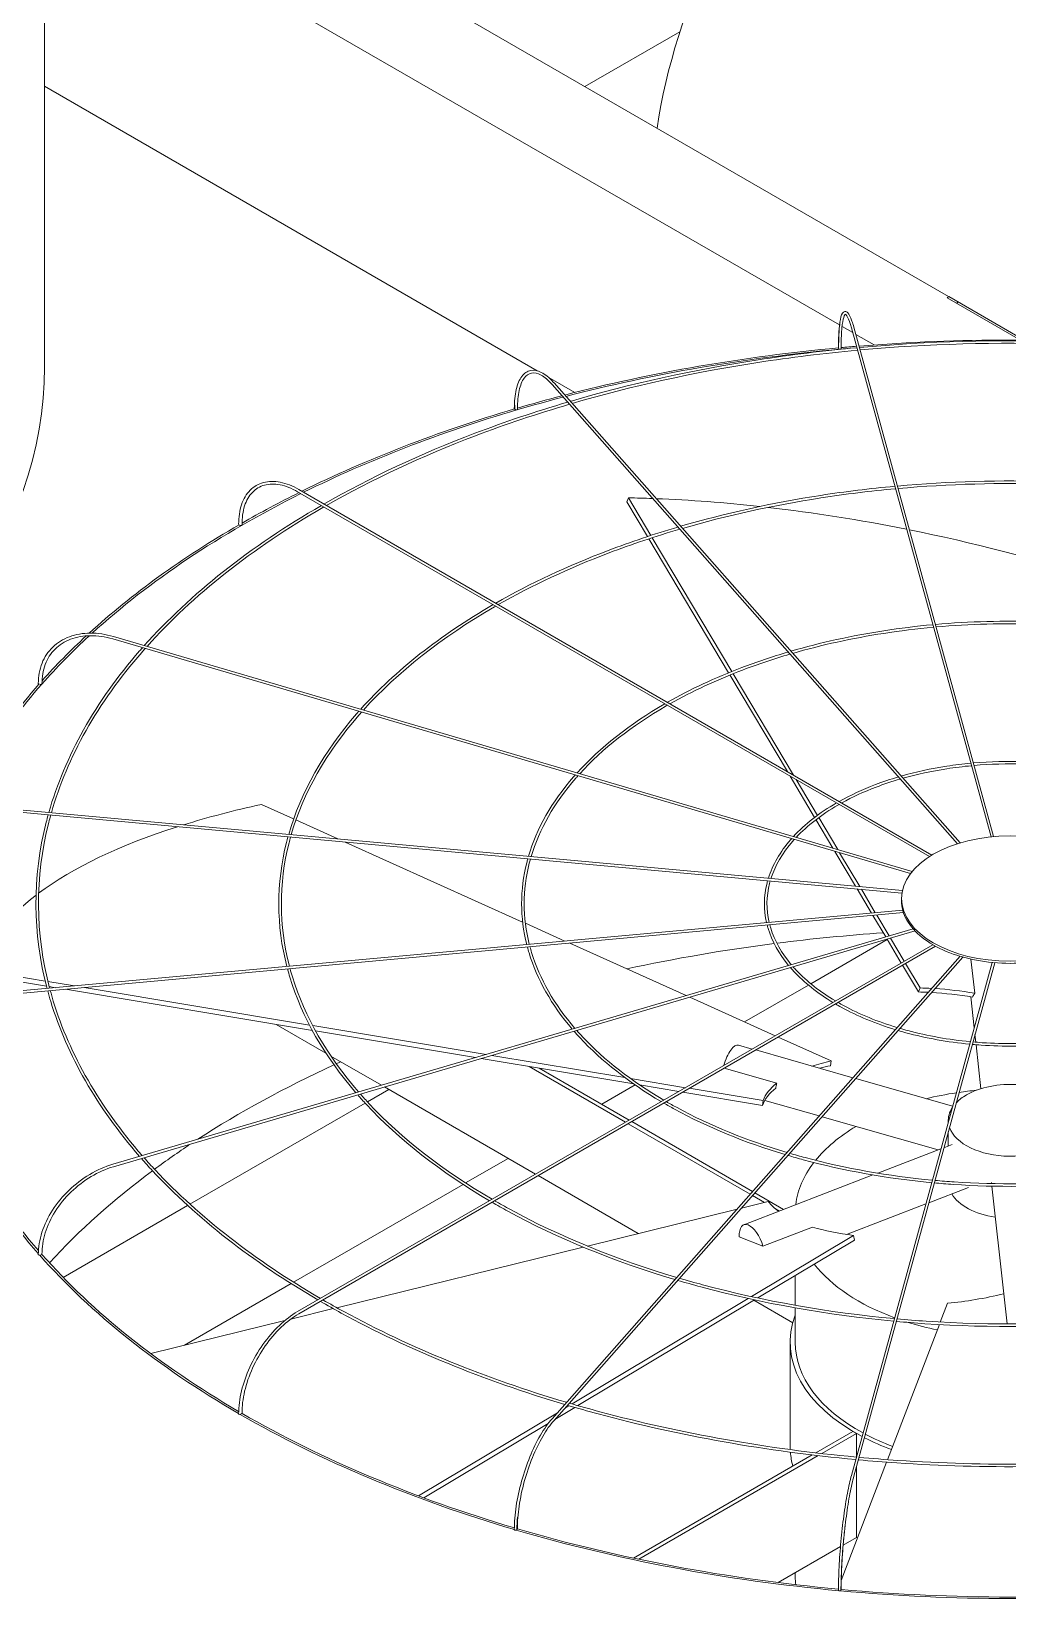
# Model space of a CAD drawing. Header units: millimetres. Extents: x -312439 to 477422, y -331570 to 212570.
# Drawn here: x 397704.5 to 397939.3, y 105498.6 to 105880.1 of the extents above; entities that cross this region are included whole.
import ezdxf

# ---------------------------------------------------------------- set-up
doc = ezdxf.new("R2010")
doc.units = ezdxf.units.MM

msp = doc.modelspace()

# ---------------------------------------------------------------- linework, layer by layer
at = {"color": 3, "linetype": 'Continuous', "lineweight": 0, "extrusion": (0, 0.816497, 0.57735)}
for p, q in [((397943.304, 105805.892), (397707.569, 105941.993)), ((397707.589, 105799.38), (397707.589, 105940.12)), ((397707.589, 105919.979), (397898.902, 105809.524)), ((397826.199, 105798.493), (397707.589, 105866.972))]:
    msp.add_line(p, q, dxfattribs=at)
at = {"color": 0, "linetype": 'Continuous', "lineweight": 0, "extrusion": (0, 0.816497, 0.57735)}
for p, q in [((397860.501, 105880.065), (397837.666, 105866.881)), ((397925.222, 105816.331), (397924.789, 105816.081)), ((397924.789, 105816.081), (397942.428, 105805.897)), ((397943.304, 105805.892), (397925.222, 105816.331)), ((397927.043, 105814.78), (397927.476, 105815.03)), ((397899.523, 105809.166), (397902.075, 105807.692)), ((397901.765, 105808.822), (397935.358, 105686.367)), ((397902.355, 105808.984), (397935.977, 105686.427)), ((397902.829, 105807.257), (397907.236, 105804.712)), ((397835.229, 105793.279), (397828.807, 105796.987)), ((397829.757, 105795.18), (397927.257, 105684.702)), ((397830.216, 105795.586), (397927.898, 105684.901)), ((397768.524, 105769.4), (397920.556, 105681.624)), ((397768.83, 105769.931), (397921.147, 105681.99)), ((397847.756, 105766.958), (397848.127, 105767.924)), ((397848.127, 105767.924), (397853.51, 105758.876)), ((397852.719, 105758.617), (397847.756, 105766.958)), ((397872.22, 105725.842), (397853.04, 105758.078)), ((397853.831, 105758.337), (397872.982, 105726.15)), ((397915.977, 105677.513), (397724.046, 105733.975)), ((397916.386, 105678.032), (397724.219, 105734.562)), ((397873.299, 105725.618), (397887.802, 105701.242)), ((397886.362, 105702.074), (397872.536, 105725.31)), ((397892.927, 105691.039), (397887.003, 105700.996)), ((397888.443, 105700.165), (397893.582, 105691.528)), ((397700.687, 105692.352), (397913.927, 105672.852)), ((397700.743, 105692.962), (397914.042, 105673.457)), ((397767.567, 105690.677), (397759.809, 105694.168)), ((397778.235, 105685.875), (397768.127, 105690.424)), ((397897.331, 105683.637), (397893.243, 105690.509)), ((397893.897, 105690.999), (397898.478, 105683.3)), ((397822.664, 105665.879), (397779.95, 105685.104)), ((397902.776, 105674.487), (397897.792, 105682.863)), ((397898.938, 105682.526), (397903.776, 105674.396)), ((397906.612, 105668.039), (397903.163, 105673.837)), ((397904.163, 105673.745), (397907.509, 105668.121)), ((397700.687, 105649.208), (397914.128, 105668.726)), ((397913.825, 105671.018), (397913.825, 105671.518)), ((397700.743, 105648.599), (397914.309, 105668.128)), ((397832.852, 105661.294), (397823.315, 105665.586)), ((397910.029, 105662.297), (397906.959, 105667.456)), ((397907.856, 105667.538), (397910.833, 105662.534)), ((397724.046, 105607.586), (397916.616, 105664.235)), ((397917.076, 105663.731), (397724.219, 105606.998)), ((397862.01, 105648.171), (397833.988, 105660.783)), ((397891.974, 105651.04), (397910.397, 105661.677)), ((397913.766, 105656.016), (397910.352, 105661.753)), ((397911.157, 105661.99), (397914.47, 105656.422)), ((397768.524, 105572.16), (397921.378, 105660.41)), ((397921.997, 105660.06), (397768.83, 105571.629)), ((397927.933, 105657.625), (397829.757, 105546.38)), ((397928.584, 105657.437), (397830.216, 105545.975)), ((397931.433, 105648.742), (397930.521, 105656.951)), ((397708.094, 105650.443), (397691.239, 105653.25)), ((397691.404, 105654.395), (397707.791, 105651.666)), ((397935.618, 105656.143), (397901.765, 105532.738)), ((397902.355, 105532.576), (397936.238, 105656.087)), ((397917.91, 105649.05), (397914.079, 105655.489)), ((397914.783, 105655.896), (397918.281, 105650.017)), ((397708.447, 105651.557), (397714.802, 105650.499)), ((397710.256, 105650.083), (397708.755, 105650.333)), ((397772.072, 105639.792), (397712.64, 105649.686)), ((397717.186, 105650.102), (397771.39, 105641.078)), ((397876.055, 105641.85), (397891.409, 105650.714)), ((397917.91, 105649.05), (397918.281, 105650.017)), ((397883.459, 105638.518), (397862.868, 105647.785)), ((397930.49, 105647.871), (397931.315, 105640.454)), ((397775.336, 105634.329), (397763.362, 105641.242)), ((397772.147, 105640.952), (397813.862, 105634.007)), ((397811.316, 105633.258), (397772.84, 105639.664)), ((397896.931, 105632.454), (397884.147, 105638.208)), ((397931.498, 105638.807), (397931.702, 105636.966)), ((397874.58, 105636.279), (397877.926, 105635.323)), ((397878.745, 105635.089), (397902.145, 105628.404)), ((397931.771, 105636.346), (397932.946, 105625.78)), ((397788.71, 105626.608), (397776.527, 105633.641)), ((397849.396, 105626.918), (397812.702, 105633.027)), ((397815.248, 105633.776), (397847.277, 105628.444)), ((397824.218, 105631.11), (397847.423, 105617.713)), ((397848.289, 105618.213), (397826.652, 105630.705)), ((397871.177, 105630.719), (397883.799, 105627.113)), ((397896.767, 105631.309), (397896.931, 105632.454)), ((397841.702, 105622.016), (397849.758, 105626.667)), ((397848.62, 105628.22), (397861.817, 105626.023)), ((397860.241, 105625.113), (397850.82, 105626.681)), ((397902.798, 105628.218), (397926.129, 105621.552)), ((397785.3, 105622.636), (397790.444, 105625.606)), ((397825.77, 105605.211), (397789.442, 105626.185)), ((397880.352, 105621.765), (397861.192, 105624.955)), ((397862.768, 105625.865), (397880.516, 105622.91)), ((397880.352, 105621.765), (397880.516, 105622.91)), ((397880.917, 105622.971), (397894.042, 105619.222)), ((397742.626, 105597.998), (397784.756, 105622.322)), ((397894.694, 105619.035), (397922.649, 105611.049)), ((397848.036, 105617.359), (397877.424, 105600.392)), ((397878.008, 105601.054), (397848.902, 105617.859)), ((397925.084, 105618.171), (397925.084, 105617.742)), ((397925.084, 105615.427), (397925.084, 105611.986)), ((397908.09, 105605.449), (397923.319, 105611.307)), ((397924.029, 105611.58), (397925.973, 105612.328)), ((397808.927, 105603.093), (397819.183, 105609.014)), ((397850.484, 105590.942), (397826.382, 105604.857)), ((397875.866, 105593.054), (397906.963, 105605.016)), ((397767.572, 105579.216), (397808.332, 105602.75)), ((397877.965, 105600.079), (397880.84, 105598.419)), ((397885.468, 105596.748), (397878.549, 105600.742)), ((397920.396, 105598.338), (397929.942, 105602.01)), ((397935.485, 105602.947), (397935.458, 105603.189)), ((397938.433, 105576.432), (397935.553, 105602.332)), ((397712.116, 105580.383), (397742.069, 105597.677)), ((397874.25, 105596.796), (397838.234, 105587.924)), ((397881.774, 105598.649), (397875.294, 105597.053)), ((397883.475, 105596.898), (397884.428, 105596.348)), ((397900.569, 105590.711), (397919.686, 105598.065)), ((397880.493, 105587.892), (397892.425, 105592.482)), ((397874.797, 105590.161), (397880.493, 105587.892)), ((397877.704, 105575.754), (397902.295, 105590.474)), ((397902.501, 105589.343), (397879.244, 105575.421)), ((397902.501, 105589.343), (397902.295, 105590.474)), ((397837.229, 105587.677), (397777.96, 105573.078)), ((397888.26, 105573.661), (397888.26, 105580.818)), ((397741.298, 105564.047), (397766.972, 105578.87)), ((397777.087, 105572.863), (397766.894, 105570.352)), ((397834.561, 105549.93), (397876.938, 105575.296)), ((397878.473, 105574.96), (397835.975, 105549.522)), ((397887.675, 105569.47), (397878.322, 105574.87)), ((397888.26, 105564.729), (397888.26, 105573.039)), ((397924.902, 105574.168), (397923.163, 105569.63)), ((397938.433, 105576.432), (397939.241, 105569.166)), ((397765.448, 105569.996), (397733.188, 105562.05)), ((397922.933, 105569.029), (397910.478, 105536.521)), ((397887.035, 105539.726), (397887.035, 105564.729)), ((397797.618, 105527.817), (397831.018, 105547.809)), ((397835.256, 105549.091), (397830.403, 105546.186)), ((397832.75, 105548.846), (397833.845, 105549.501)), ((397828.83, 105545.245), (397798.91, 105527.335)), ((397902.135, 105543.333), (397893.193, 105538.171)), ((397894.636, 105538.003), (397903.001, 105542.833)), ((397903.001, 105542.833), (397902.135, 105543.333)), ((397903.001, 105542.833), (397903.001, 105537.244)), ((397892.307, 105537.659), (397849.321, 105512.841)), ((397850.589, 105512.573), (397893.745, 105537.489)), ((397910.249, 105535.924), (397899.328, 105507.417)), ((397903.001, 105534.929), (397903.001, 105517.83)), ((397903.001, 105517.83), (397899.798, 105515.98)), ((397899.132, 105515.596), (397884.162, 105506.953)), ((397888.26, 105508.333), (397888.26, 105509.319)), ((397898.65, 105505.647), (397898.547, 105505.379))]:
    msp.add_line(p, q, dxfattribs=at)
at = {"color": 3, "linetype": 'Continuous', "lineweight": 0}
for centre, major_axis, start_param, end_param in [((397931.882, 105884.088), (55.374, 95.91), 1.283548, 2.1650752), ((397445.363, 105799.38), (-262.225, 0), 2.3561945, 3.1415927), ((397940.06, 105513.767), (-262.225, 0), 0, 2.3561945)]:
    msp.add_ellipse(centre, major_axis=major_axis, ratio=0.5773503, start_param=start_param, end_param=end_param, dxfattribs=at)
at = {"color": 0, "linetype": 'Continuous', "lineweight": 0}
for centre, major_axis, ratio, start_param, end_param in [((397940.06, 105654.507), (-262.225, 0), 0.5773503, 4.5737285, 4.8518651), ((397940.06, 105654.507), (-262.225, 0), 0.5773503, 4.8709744, 5.1337903), ((397940.06, 105654.507), (-261.613, 0), 0.5773503, 4.8702538, 5.1336735), ((397898.954, 105804.014), (0.306, 0), 0.5773503, 3.1415927, 3.7072911), ((397899.002, 105803.84), (0.306, 0.001), 0.5647458, 3.2969897, 4.867786), ((397899.002, 105803.84), (0.306, 0.001), 0.5647458, 4.867786, 6.2831853), ((397940.06, 105654.507), (-261.613, 0), 0.5773503, 4.8601846, 4.8693633), ((397940.06, 105654.507), (-262.225, 0), 0.5773503, 4.8542575, 4.8684283), ((397940.06, 105654.507), (-261.613, 0), 0.5773503, 5.1364588, 5.1836819), ((397940.06, 105654.507), (-262.225, 0), 0.5773503, 5.1365691, 5.1818933), ((397940.06, 105654.507), (-262.225, 0), 0.5773503, 5.1849758, 5.420347), ((397940.06, 105654.507), (-261.613, 0), 0.5773503, 5.183912, 5.4201653), ((397820.973, 105789.386), (0.306, 0), 0.5773503, 3.1415927, 4.134446), ((397821.112, 105789.228), (0.306, 0.003), 0.5659728, 3.6079382, 5.1787345), ((397821.112, 105789.228), (0.306, 0.003), 0.5659728, 5.1787345, 6.2831853), ((397940.06, 105654.507), (-261.613, 0), 0.5773503, 5.4234857, 5.718128), ((397940.06, 105654.507), (-262.225, 0), 0.5773503, 5.4236595, 5.4949761), ((397940.43, 105612.791), (-236.033, 90.421), 0.5343599, 5.2814302, 5.3074736), ((397940.43, 105612.791), (-236.033, 90.421), 0.5343599, 5.1688261, 5.2776752), ((397940.43, 105612.791), (-236.033, 90.421), 0.5343599, 5.0198116, 5.1604272), ((397940.06, 105654.507), (-262.225, 0), 0.5773503, 5.4989549, 5.7196003), ((397754.638, 105761.56), (0.306, 0), 0.5773503, 3.1415927, 4.450555), ((397754.855, 105761.435), (0.306, 0.004), 0.5683066, 3.9193388, 5.4901351), ((397754.855, 105761.435), (0.306, 0.004), 0.5683066, 5.4901351, 6.2831853), ((397940.43, 105612.791), (-236.033, 90.421), 0.5343599, 4.8289255, 5.0170065), ((397940.06, 105654.507), (-261.613, 0), 0.5773503, 5.7230202, 5.8115447), ((397940.06, 105654.507), (-262.225, 0), 0.5773503, 5.7247725, 5.8068149), ((397940.06, 105654.507), (-262.225, 0), 0.5773503, 5.8129334, 6.0685314), ((397940.06, 105654.507), (-261.613, 0), 0.5773503, 5.8119417, 6.0598961), ((397706.443, 105723.262), (0.306, 0), 0.5773503, 3.1415927, 4.7647143), ((397706.716, 105723.182), (0.306, 0.005), 0.5715189, 4.2314546, 5.8022509), ((397706.716, 105723.182), (0.306, 0.005), 0.5715189, 5.8022509, 6.2831853), ((397940.224, 105612.969), (-250.189, 35.961), 0.3284711, 5.5638228, 5.6785471), ((397940.224, 105612.969), (-250.189, 35.961), 0.3284711, 5.6885713, 5.965771), ((397940.224, 105612.969), (-250.189, 35.961), 0.3284711, 5.9728515, 6.2156373), ((397939.951, 105671.018), (-26.126, 0), 0.5773503, 0, 0.1535113), ((397939.951, 105671.018), (-26.126, 0), 0.5773503, 0.160648, 0.4676706), ((397940.06, 105513.267), (-261.613, 0), 0.5773503, 4.9315023, 5.0730373), ((397940.06, 105513.267), (-261.613, 0), 0.5773503, 4.8296672, 4.9289778), ((397939.951, 105671.018), (-26.126, 0), 0.5773503, 0.4748072, 0.7818298), ((397939.951, 105671.018), (-26.126, 0), 0.5773503, 0.7889665, 1.0959891), ((397939.951, 105671.018), (-26.126, 0), 0.5773503, 1.1031258, 1.4101484), ((397939.951, 105671.018), (-26.126, 0), 0.5773503, 1.417285, 1.7243076), ((397940.43, 105612.791), (56.639, -21.698), 0.5343599, 2.113134, 2.1658809), ((397940.43, 105612.791), (56.639, -21.698), 0.5343599, 1.92896, 2.0989228), ((397940.06, 105611.824), (-56.639, 21.698), 0.5343599, 5.2632147, 5.3074736), ((397940.06, 105611.824), (-56.639, 21.698), 0.5343599, 5.0728277, 5.2488944), ((397873.062, 105630.964), (1.518, 5.315), 0.3621096, 0, 1.5955332), ((397940.06, 105654.507), (-262.225, 0), 0.5773503, 0.15775, 0.4689102), ((397940.06, 105654.507), (-261.613, 0), 0.5773503, 0.1573017, 0.4645126), ((397940.06, 105513.267), (-261.613, 0), 0.5773503, 5.3840325, 5.5566031), ((397940.06, 105513.267), (-261.613, 0), 0.5773503, 5.3759613, 5.381266), ((397940.224, 105612.969), (-60.036, 8.629), 0.3284711, 5.5638228, 5.6832782), ((397940.06, 105611.824), (-60.036, 8.629), 0.3284711, 5.5638228, 5.6281345), ((397940.224, 105612.969), (-60.036, 8.629), 0.3284711, 5.9787164, 6.2156373), ((397940.06, 105618.171), (-14.976, 0), 0.5773503, 3.6916997, 5.4977871), ((397940.06, 105611.824), (-60.036, 8.629), 0.3284711, 5.9809914, 6.2156373), ((397940.06, 105595.859), (-51.8, 0), 0.5773503, 4.9668384, 5.1151413), ((397940.06, 105618.171), (-14.976, 0), 0.5773503, 5.4977871, 5.7722245), ((397940.06, 105595.859), (-51.8, 0), 0.5773503, 4.8725497, 4.9536635), ((397940.06, 105618.171), (-14.976, 0), 0.5773503, 5.9253681, 6.3268432), ((397940.06, 105595.859), (-51.8, 0), 0.5773503, 5.5125312, 5.8454489), ((397940.06, 105618.171), (-14.976, 0), 0.5773503, 0.1968015, 2.9056449), ((397940.06, 105513.267), (-261.613, 0), 0.5773503, 5.5668053, 5.6187776), ((397940.06, 105595.859), (-51.8, 0), 0.5773503, 5.864801, 6.2160224), ((397940.06, 105513.267), (-261.613, 0), 0.5773503, 5.6218563, 5.7966666), ((397940.06, 105603.264), (-14.976, 0), 0.5773503, 0.3310244, 1.3226651), ((397939.854, 105612.955), (-59.674, -10.853), 0.3443205, 0.1772511, 0.3142745), ((397877.85, 105587.895), (-1.984, 5.159), 0.4527097, 4.5393785, 7.2340672), ((397939.854, 105612.955), (-59.674, -10.853), 0.3443205, 0.5921448, 0.8290657), ((397706.443, 105585.878), (0.306, 0), 0.5773503, 3.1415927, 5.7071921), ((397940.06, 105654.507), (-262.225, 0), 0.5773503, 0.4717795, 0.7837457), ((397706.716, 105585.958), (0.306, 0.005), 0.5830421, 5.1737369, 6.2831853), ((397940.06, 105654.507), (-261.613, 0), 0.5773503, 0.4715588, 0.781436), ((397940.06, 105595.859), (-51.8, 0), 0.5773503, 0.4237953, 1.0021877), ((397939.689, 105612.763), (-56.425, -22.248), 0.5660586, 1.0925617, 1.3294826), ((397940.06, 105564.729), (-53.025, 0), 0.5773503, 6.0678252, 7.1147249), ((397940.06, 105595.859), (-51.8, 0), 0.5773503, 1.0153625, 1.0203014), ((397940.06, 105595.859), (-51.8, 0), 0.5773503, 1.0757224, 1.2236785), ((397940.06, 105564.729), (-51.8, 0), 0.5773503, 0, 0.8158921), ((397754.638, 105547.579), (0.306, 0), 0.5773503, 3.1415927, 6.0213513), ((397940.06, 105654.507), (-262.225, 0), 0.5773503, 0.7858257, 1.0981183), ((397754.855, 105547.704), (0.306, 0.004), 0.5862544, 5.4898935, 6.2831853), ((397940.06, 105654.507), (-261.613, 0), 0.5773503, 0.7858227, 1.096892), ((397940.06, 105564.729), (-51.8, 0), 0.5773503, 0.8304704, 0.9913861), ((397940.06, 105539.726), (-53.025, 0), 0.5773503, 0, 0.0255506), ((397940.06, 105564.729), (-53.025, 0), 0.5773503, 0.8456372, 1.0001122), ((397940.06, 105539.726), (-53.025, 0), 0.5773503, 0.0459168, 0.1554998), ((397820.973, 105519.754), (-0.306, 0), 0.5773503, 0, 3.1415927), ((397940.06, 105654.507), (-262.225, 0), 0.5773503, 1.0998851, 1.4125333), ((397821.112, 105519.911), (-0.306, -0.003), 0.5885883, 2.6652649, 3.1415927), ((397940.06, 105654.507), (-261.613, 0), 0.5773503, 1.1000981, 1.4118355), ((397940.06, 105539.726), (-53.025, 0), 0.5773503, 0.7969487, 0.8037884), ((397940.06, 105508.333), (-51.8, 0), 0.5773503, 0, 0.0632109), ((397898.954, 105505.125), (-0.306, 0), 0.5773503, 0, 3.1415927), ((397940.06, 105654.507), (-262.225, 0), 0.5773503, 1.4139544, 1.727034), ((397899.002, 105505.3), (-0.306, -0.001), 0.5898153, 2.9827557, 3.1415927), ((397940.06, 105654.507), (-261.613, 0), 0.5773503, 1.41439, 1.726367)]:
    msp.add_ellipse(centre, major_axis=major_axis, ratio=ratio, start_param=start_param, end_param=end_param, dxfattribs=at)
msp.add_ellipse((397939.951, 105671.518), major_axis=(-26.126, 0), ratio=0.5773503, dxfattribs=at)
for points, knots in [([(397898.648, 105804.014), (397898.648, 105805.718), (397898.7, 105807.235), (397898.902, 105809.753), (397899.052, 105810.753), (397899.454, 105812.175), (397899.679, 105812.69), (397900.464, 105812.805), (397900.713, 105812.658), (397901.264, 105812.072), (397901.571, 105811.418), (397902.051, 105810.036), (397902.203, 105809.538), (397902.355, 105808.984)], [4.712389, 4.712389, 4.712389, 4.712389, 5.0265482, 5.0265482, 5.3407075, 5.3407075, 5.6548668, 5.6548668, 5.8236028, 5.8236028, 6.1377621, 6.1377621, 6.2831853, 6.2831853, 6.2831853, 6.2831853]), ([(397899.03, 105810.15), (397899.021, 105810.09), (397899.012, 105810.028), (397898.86, 105808.941), (397898.766, 105807.638), (397898.702, 105805.4), (397898.694, 105804.64), (397898.696, 105803.839)], [1.10131175, 1.10131175, 1.10131175, 1.10131175, 1.12076762, 1.12076762, 1.43803566, 1.43803566, 1.5863026, 1.5863026, 1.5863026, 1.5863026]), ([(397901.765, 105808.822), (397901.446, 105809.983), (397901.127, 105810.874), (397900.571, 105811.955), (397900.322, 105812.105), (397900.295, 105812.105), (397900.09, 105811.956), (397899.738, 105810.791), (397899.594, 105809.941), (397899.383, 105807.698), (397899.321, 105806.268), (397899.308, 105804.379), (397899.308, 105804.112), (397899.308, 105803.841)], [0, 0, 0, 0, 0.3152669, 0.3152669, 0.6094726, 0.6094726, 0.9267406, 0.9267406, 1.2208373, 1.2208373, 1.5356304, 1.5356304, 1.5863402, 1.5863402, 1.5863402, 1.5863402]), ([(397976.209, 105804.104), (397968.714, 105804.782), (397961.162, 105805.25), (397936.934, 105806.065), (397920.176, 105805.595), (397903.694, 105804.104)], [5.342386, 5.342386, 5.342386, 5.342386, 5.43953692, 5.43953692, 5.65318828, 5.65318828, 5.65318828, 5.65318828]), ([(397903.075, 105804.048), (397895.068, 105803.311), (397887.127, 105802.334), (397863.7, 105798.708), (397848.538, 105795.36), (397834.132, 105791.149)], [5.65586592, 5.65586592, 5.65586592, 5.65586592, 5.75969853, 5.75969853, 5.96646224, 5.96646224, 5.96646224, 5.96646224]), ([(397903.239, 105803.448), (397895.162, 105802.707), (397887.152, 105801.721), (397863.831, 105798.103), (397848.835, 105794.795), (397834.579, 105790.641)], [5.65539644, 5.65539644, 5.65539644, 5.65539644, 5.76029586, 5.76029586, 5.96514032, 5.96514032, 5.96514032, 5.96514032]), ([(397976.044, 105803.504), (397968.526, 105804.182), (397960.95, 105804.648), (397936.832, 105805.447), (397920.209, 105804.978), (397903.859, 105803.504)], [5.34285963, 5.34285963, 5.34285963, 5.34285963, 5.44045758, 5.44045758, 5.65271466, 5.65271466, 5.65271466, 5.65271466]), ([(397820.667, 105789.386), (397820.667, 105791.101), (397820.817, 105792.65), (397821.414, 105795.276), (397821.859, 105796.354), (397823.039, 105797.939), (397823.788, 105798.445), (397825.428, 105798.729), (397826.288, 105798.556), (397828.101, 105797.636), (397829.066, 105796.85), (397830.09, 105795.727), (397830.153, 105795.657), (397830.216, 105795.586)], [4.712389, 4.712389, 4.712389, 4.712389, 5.0265482, 5.0265482, 5.3407075, 5.3407075, 5.6548668, 5.6548668, 5.9484515, 5.9484515, 6.2626108, 6.2626108, 6.2831853, 6.2831853, 6.2831853, 6.2831853]), ([(397829.757, 105795.18), (397828.843, 105796.216), (397827.935, 105796.982), (397826.251, 105797.904), (397825.486, 105798.06), (397824.144, 105797.825), (397823.547, 105797.431), (397822.52, 105796.033), (397822.104, 105795.028), (397821.551, 105792.525), (397821.411, 105791.034), (397821.418, 105789.327), (397821.418, 105789.279), (397821.418, 105789.231)], [0, 0, 0, 0, 0.3146448, 0.3146448, 0.6289116, 0.6289116, 0.9461796, 0.9461796, 1.2634477, 1.2634477, 1.5772832, 1.5772832, 1.5863402, 1.5863402, 1.5863402, 1.5863402]), ([(397833.483, 105790.958), (397825.809, 105788.698), (397818.352, 105786.193), (397798.119, 105778.505), (397785.942, 105772.797), (397774.865, 105766.446)], [5.96956861, 5.96956861, 5.96956861, 5.96956861, 6.07987049, 6.07987049, 6.27966483, 6.27966483, 6.27966483, 6.27966483]), ([(397833.93, 105790.451), (397826.157, 105788.169), (397818.605, 105785.636), (397798.455, 105777.975), (397786.429, 105772.346), (397775.479, 105766.092)], [5.96825255, 5.96825255, 5.96825255, 5.96825255, 6.08012371, 6.08012371, 6.27780239, 6.27780239, 6.27780239, 6.27780239]), ([(397820.815, 105790.24), (397820.81, 105790.036), (397820.806, 105789.829), (397820.805, 105789.49), (397820.805, 105789.359), (397820.806, 105789.227)], [7.805980691, 7.805980691, 7.805980691, 7.805980691, 7.845140151, 7.845140151, 7.869416781, 7.869416781, 7.869416781, 7.869416781]), ([(397754.332, 105761.56), (397754.332, 105763.286), (397754.568, 105764.881), (397755.502, 105767.66), (397756.2, 105768.844), (397757.999, 105770.664), (397759.097, 105771.3), (397761.565, 105771.951), (397762.932, 105771.968), (397765.797, 105771.399), (397767.296, 105770.811), (397768.803, 105769.946), (397768.817, 105769.938), (397768.83, 105769.931)], [0, 0, 0, 0, 0.3141593, 0.3141593, 0.6283185, 0.6283185, 0.9411039, 0.9411039, 1.2538555, 1.2538555, 1.5680148, 1.5680148, 1.5707963, 1.5707963, 1.5707963, 1.5707963]), ([(397768.524, 105769.4), (397767.086, 105770.23), (397765.655, 105770.791), (397762.955, 105771.326), (397761.688, 105771.301), (397759.437, 105770.687), (397758.451, 105770.1), (397756.828, 105768.406), (397756.192, 105767.298), (397755.347, 105764.65), (397755.139, 105763.113), (397755.161, 105761.439)], [4.712389, 4.712389, 4.712389, 4.712389, 5.029657, 5.029657, 5.3469251, 5.3469251, 5.6641931, 5.6641931, 5.9814611, 5.9814611, 6.2987292, 6.2987292, 6.2987292, 6.2987292]), ([(397967.066, 105770.776), (397961.482, 105771.279), (397955.856, 105771.627), (397937.739, 105772.238), (397925.185, 105771.889), (397912.837, 105770.776)], [5.34296141, 5.34296141, 5.34296141, 5.34296141, 5.43938168, 5.43938168, 5.65261288, 5.65261288, 5.65261288, 5.65261288]), ([(397966.901, 105770.176), (397961.294, 105770.679), (397955.645, 105771.025), (397937.636, 105771.62), (397925.218, 105771.272), (397913.002, 105770.176)], [5.34359392, 5.34359392, 5.34359392, 5.34359392, 5.44060854, 5.44060854, 5.65198037, 5.65198037, 5.65198037, 5.65198037]), ([(397912.217, 105770.72), (397906.232, 105770.168), (397900.296, 105769.437), (397882.78, 105766.727), (397871.442, 105764.227), (397860.664, 105761.084)], [5.65618024, 5.65618024, 5.65618024, 5.65618024, 5.75959703, 5.75959703, 5.96555925, 5.96555925, 5.96555925, 5.96555925]), ([(397912.382, 105770.12), (397906.326, 105769.564), (397900.321, 105768.824), (397882.911, 105766.122), (397871.738, 105763.662), (397861.112, 105760.576)], [5.6555551, 5.6555551, 5.6555551, 5.6555551, 5.760393, 5.760393, 5.9637948, 5.9637948, 5.9637948, 5.9637948]), ([(397860.016, 105760.894), (397854.265, 105759.199), (397848.676, 105757.322), (397833.555, 105751.577), (397824.465, 105747.321), (397816.189, 105742.588)], [5.96969757, 5.96969757, 5.96969757, 5.96969757, 6.07982614, 6.07982614, 6.27841616, 6.27841616, 6.27841616, 6.27841616]), ([(397860.463, 105760.387), (397854.613, 105758.67), (397848.93, 105756.764), (397833.891, 105751.046), (397824.952, 105746.87), (397816.803, 105742.233)], [5.96794353, 5.96794353, 5.96794353, 5.96794353, 6.08016355, 6.08016355, 6.27592849, 6.27592849, 6.27592849, 6.27592849]), ([(397921.357, 105737.403), (397917.394, 105737.036), (397913.464, 105736.551), (397901.857, 105734.757), (397894.339, 105733.105), (397887.189, 105731.028)], [5.65683386, 5.65683386, 5.65683386, 5.65683386, 5.75939254, 5.75939254, 5.96383461, 5.96383461, 5.96383461, 5.96383461]), ([(397957.926, 105737.459), (397954.252, 105737.788), (397950.552, 105738.016), (397938.542, 105738.423), (397930.192, 105738.194), (397921.977, 105737.459)], [5.34408303, 5.34408303, 5.34408303, 5.34408303, 5.43906993, 5.43906993, 5.65149126, 5.65149126, 5.65149126, 5.65149126]), ([(397957.761, 105736.859), (397954.064, 105737.188), (397950.34, 105737.414), (397938.44, 105737.805), (397930.225, 105737.578), (397922.141, 105736.859)], [5.34503474, 5.34503474, 5.34503474, 5.34503474, 5.44090812, 5.44090812, 5.65053954, 5.65053954, 5.65053954, 5.65053954]), ([(397706.137, 105723.262), (397706.137, 105724.994), (397706.437, 105726.644), (397707.612, 105729.614), (397708.488, 105730.933), (397710.729, 105733.1), (397712.093, 105733.948), (397715.164, 105735.089), (397716.871, 105735.383), (397720.46, 105735.396), (397722.341, 105735.115), (397724.219, 105734.562)], [4.712389, 4.712389, 4.712389, 4.712389, 5.0265482, 5.0265482, 5.3407075, 5.3407075, 5.6548668, 5.6548668, 5.969026, 5.969026, 6.2831853, 6.2831853, 6.2831853, 6.2831853]), ([(397724.046, 105733.975), (397722.231, 105734.509), (397720.418, 105734.776), (397716.983, 105734.753), (397715.362, 105734.463), (397712.47, 105733.363), (397711.199, 105732.553), (397709.124, 105730.495), (397708.32, 105729.246), (397707.255, 105726.423), (397706.994, 105724.848), (397707.022, 105723.187)], [0, 0, 0, 0, 0.317268, 0.317268, 0.6345361, 0.6345361, 0.9518041, 0.9518041, 1.2690722, 1.2690722, 1.5863402, 1.5863402, 1.5863402, 1.5863402]), ([(397921.522, 105736.803), (397917.488, 105736.432), (397913.489, 105735.938), (397901.988, 105734.152), (397894.636, 105732.539), (397887.638, 105730.52)], [5.65589869, 5.65589869, 5.65589869, 5.65589869, 5.76058509, 5.76058509, 5.96118261, 5.96118261, 5.96118261, 5.96118261]), ([(397731.187, 105731.874), (397730.962, 105731.619), (397730.738, 105731.363), (397719.898, 105718.894), (397712.5, 105705.739), (397708.665, 105692.237)], [0.31387846, 0.31387846, 0.31387846, 0.31387846, 0.32022171, 0.32022171, 0.6228537, 0.6228537, 0.6228537, 0.6228537]), ([(397731.836, 105731.683), (397731.563, 105731.376), (397731.293, 105731.068), (397720.461, 105718.622), (397713.107, 105705.566), (397709.285, 105692.18)], [0.31209175, 0.31209175, 0.31209175, 0.31209175, 0.31977769, 0.31977769, 0.62202139, 0.62202139, 0.62202139, 0.62202139]), ([(397886.54, 105730.838), (397882.715, 105729.71), (397878.998, 105728.461), (397868.987, 105724.658), (397862.98, 105721.853), (397857.502, 105718.736)], [5.97003164, 5.97003164, 5.97003164, 5.97003164, 6.07973571, 6.07973571, 6.27604568, 6.27604568, 6.27604568, 6.27604568]), ([(397886.988, 105730.331), (397883.063, 105729.181), (397879.251, 105727.904), (397869.323, 105724.128), (397863.467, 105721.402), (397858.118, 105718.38)], [5.96740299, 5.96740299, 5.96740299, 5.96740299, 6.08024114, 6.08024114, 6.27230164, 6.27230164, 6.27230164, 6.27230164]), ([(397783.253, 105716.558), (397783.076, 105716.358), (397782.901, 105716.158), (397774.807, 105706.846), (397769.271, 105697.034), (397766.376, 105686.96)], [0.31368489, 0.31368489, 0.31368489, 0.31368489, 0.32029533, 0.32029533, 0.62093354, 0.62093354, 0.62093354, 0.62093354]), ([(397783.902, 105716.367), (397783.678, 105716.115), (397783.456, 105715.862), (397775.37, 105706.573), (397769.879, 105696.861), (397766.997, 105686.903)], [0.31130083, 0.31130083, 0.31130083, 0.31130083, 0.31970361, 0.31970361, 0.61980435, 0.61980435, 0.61980435, 0.61980435]), ([(397930.497, 105704.086), (397928.557, 105703.904), (397926.632, 105703.666), (397920.934, 105702.787), (397917.238, 105701.982), (397913.715, 105700.972)], [5.65878241, 5.65878241, 5.65878241, 5.65878241, 5.75876753, 5.75876753, 5.95869527, 5.95869527, 5.95869527, 5.95869527]), ([(397930.662, 105703.486), (397928.651, 105703.3), (397926.657, 105703.053), (397921.066, 105702.183), (397917.535, 105701.416), (397914.164, 105700.463)], [5.65692719, 5.65692719, 5.65692719, 5.65692719, 5.76114351, 5.76114351, 5.95335964, 5.95335964, 5.95335964, 5.95335964]), ([(397948.786, 105704.142), (397947.023, 105704.296), (397945.248, 105704.404), (397939.346, 105704.608), (397935.199, 105704.499), (397931.117, 105704.142)], [5.34742678, 5.34742678, 5.34742678, 5.34742678, 5.43812478, 5.43812478, 5.64814751, 5.64814751, 5.64814751, 5.64814751]), ([(397948.621, 105703.542), (397946.835, 105703.696), (397945.036, 105703.802), (397939.244, 105703.99), (397935.232, 105703.883), (397931.281, 105703.542)], [5.34934775, 5.34934775, 5.34934775, 5.34934775, 5.44178794, 5.44178794, 5.64622654, 5.64622654, 5.64622654, 5.64622654]), ([(397835.311, 105701.244), (397835.186, 105701.102), (397835.062, 105700.961), (397829.713, 105694.805), (397826.039, 105688.333), (397824.084, 105681.683)], [0.31344956, 0.31344956, 0.31344956, 0.31344956, 0.32044212, 0.32044212, 0.61727915, 0.61727915, 0.61727915, 0.61727915]), ([(397835.96, 105701.052), (397835.788, 105700.859), (397835.617, 105700.665), (397830.277, 105694.533), (397826.647, 105688.16), (397824.706, 105681.626)], [0.30986952, 0.30986952, 0.30986952, 0.30986952, 0.31955549, 0.31955549, 0.6155298, 0.6155298, 0.6155298, 0.6155298]), ([(397913.065, 105700.783), (397911.166, 105700.221), (397909.32, 105699.6), (397904.42, 105697.74), (397901.496, 105696.385), (397898.818, 105694.882)], [5.97102709, 5.97102709, 5.97102709, 5.97102709, 6.0794509, 6.0794509, 6.26898955, 6.26898955, 6.26898955, 6.26898955]), ([(397913.512, 105700.276), (397911.514, 105699.693), (397909.574, 105699.043), (397904.756, 105697.21), (397901.984, 105695.934), (397899.436, 105694.525)], [5.96578422, 5.96578422, 5.96578422, 5.96578422, 6.08045705, 6.08045705, 6.26142742, 6.26142742, 6.26142742, 6.26142742]), ([(397708.497, 105691.638), (397708.337, 105691.06), (397708.184, 105690.482), (397704.686, 105676.662), (397704.753, 105663.128), (397708.235, 105649.899)], [0.6273321, 0.6273321, 0.6273321, 0.6273321, 0.64026634, 0.64026634, 0.9362265, 0.9362265, 0.9362265, 0.9362265]), ([(397709.117, 105691.581), (397708.954, 105690.996), (397708.799, 105690.41), (397705.296, 105676.625), (397705.365, 105663.143), (397708.854, 105649.955)], [0.62653255, 0.62653255, 0.62653255, 0.62653255, 0.63973087, 0.63973087, 0.93697289, 0.93697289, 0.93697289, 0.93697289]), ([(397766.206, 105686.36), (397766.081, 105685.909), (397765.962, 105685.457), (397763.35, 105675.132), (397763.381, 105665.042), (397765.94, 105655.175)], [0.62689443, 0.62689443, 0.62689443, 0.62689443, 0.64035432, 0.64035432, 0.93404611, 0.93404611, 0.93404611, 0.93404611]), ([(397766.826, 105686.304), (397766.698, 105685.845), (397766.576, 105685.385), (397763.959, 105675.095), (397763.993, 105665.057), (397766.558, 105655.232)], [0.62582334, 0.62582334, 0.62582334, 0.62582334, 0.63964072, 0.63964072, 0.93502054, 0.93502054, 0.93502054, 0.93502054]), ([(397887.368, 105685.929), (397887.295, 105685.847), (397887.222, 105685.764), (397884.619, 105682.764), (397882.808, 105679.631), (397881.798, 105676.405)], [0.31275087, 0.31275087, 0.31275087, 0.31275087, 0.32087906, 0.32087906, 0.60646372, 0.60646372, 0.60646372, 0.60646372]), ([(397888.019, 105685.738), (397887.897, 105685.603), (397887.777, 105685.468), (397885.184, 105682.494), (397883.418, 105679.458), (397882.422, 105676.348)], [0.30556743, 0.30556743, 0.30556743, 0.30556743, 0.31911145, 0.31911145, 0.60263629, 0.60263629, 0.60263629, 0.60263629]), ([(397823.913, 105681.084), (397823.823, 105680.762), (397823.738, 105680.44), (397822.012, 105673.61), (397822.01, 105666.96), (397823.65, 105660.453)], [0.62618978, 0.62618978, 0.62618978, 0.62618978, 0.64052907, 0.64052907, 0.92987427, 0.92987427, 0.92987427, 0.92987427]), ([(397824.533, 105681.027), (397824.44, 105680.698), (397824.352, 105680.368), (397822.622, 105673.573), (397822.622, 105666.975), (397824.267, 105660.509)], [0.62457061, 0.62457061, 0.62457061, 0.62457061, 0.6394598, 0.6394598, 0.93127617, 0.93127617, 0.93127617, 0.93127617]), ([(397881.619, 105675.807), (397881.565, 105675.615), (397881.514, 105675.422), (397880.675, 105672.088), (397880.641, 105668.878), (397881.365, 105665.73)], [0.62410482, 0.62410482, 0.62410482, 0.62410482, 0.64104385, 0.64104385, 0.91753144, 0.91753144, 0.91753144, 0.91753144]), ([(397882.24, 105675.75), (397882.183, 105675.551), (397882.129, 105675.351), (397881.285, 105672.051), (397881.253, 105668.892), (397881.981, 105665.787)], [0.62079185, 0.62079185, 0.62079185, 0.62079185, 0.63891194, 0.63891194, 0.91997787, 0.91997787, 0.91997787, 0.91997787]), ([(397881.513, 105665.129), (397881.582, 105664.865), (397881.656, 105664.601), (397882.671, 105661.249), (397884.339, 105658.242), (397886.672, 105655.426)], [0.93516687, 0.93516687, 0.93516687, 0.93516687, 0.95843835, 0.95843835, 1.2316048, 1.2316048, 1.2316048, 1.2316048]), ([(397882.131, 105665.185), (397882.2, 105664.927), (397882.274, 105664.669), (397883.291, 105661.373), (397884.963, 105658.403), (397887.313, 105655.614)], [0.93813971, 0.93813971, 0.93813971, 0.93813971, 0.96156851, 0.96156851, 1.23828559, 1.23828559, 1.23828559, 1.23828559]), ([(397823.806, 105659.852), (397823.929, 105659.393), (397824.06, 105658.935), (397826.137, 105652.104), (397829.656, 105645.898), (397834.606, 105640.109)], [0.93878416, 0.93878416, 0.93878416, 0.93878416, 0.9592157, 0.9592157, 1.24402203, 1.24402203, 1.24402203, 1.24402203]), ([(397824.425, 105659.908), (397824.547, 105659.456), (397824.678, 105659.003), (397826.757, 105652.229), (397830.28, 105646.061), (397835.251, 105640.299)], [0.94031776, 0.94031776, 0.94031776, 0.94031776, 0.96078603, 0.96078603, 1.24747633, 1.24747633, 1.24747633, 1.24747633]), ([(397766.099, 105654.575), (397766.276, 105653.921), (397766.463, 105653.269), (397769.603, 105642.959), (397774.975, 105633.556), (397782.546, 105624.795)], [0.94000678, 0.94000678, 0.94000678, 0.94000678, 0.95947637, 0.95947637, 1.24820492, 1.24820492, 1.24820492, 1.24820492]), ([(397766.718, 105654.632), (397766.894, 105653.984), (397767.081, 105653.337), (397770.223, 105643.085), (397775.599, 105633.719), (397783.192, 105624.985)], [0.94103976, 0.94103976, 0.94103976, 0.94103976, 0.9605244, 0.9605244, 1.25053309, 1.25053309, 1.25053309, 1.25053309]), ([(397887.105, 105654.915), (397887.351, 105654.63), (397887.604, 105654.347), (397890.41, 105651.315), (397893.605, 105648.772), (397897.33, 105646.526)], [1.24820371, 1.24820371, 1.24820371, 1.24820371, 1.27608724, 1.27608724, 1.54927756, 1.54927756, 1.54927756, 1.54927756]), ([(397887.752, 105655.105), (397888.004, 105654.818), (397888.264, 105654.532), (397891.062, 105651.565), (397894.236, 105649.076), (397897.937, 105646.877)], [1.2552022, 1.2552022, 1.2552022, 1.2552022, 1.28394226, 1.28394226, 1.55644282, 1.55644282, 1.55644282, 1.55644282]), ([(397708.396, 105649.298), (397708.625, 105648.454), (397708.867, 105647.611), (397713.071, 105633.822), (397720.297, 105621.218), (397730.495, 105609.482)], [0.94070481, 0.94070481, 0.94070481, 0.94070481, 0.95960699, 0.95960699, 1.25038008, 1.25038008, 1.25038008, 1.25038008]), ([(397709.015, 105649.355), (397709.244, 105648.517), (397709.486, 105647.679), (397713.691, 105633.948), (397720.923, 105621.382), (397731.141, 105609.673)], [0.94148414, 0.94148414, 0.94148414, 0.94148414, 0.96039344, 0.96039344, 1.25213605, 1.25213605, 1.25213605, 1.25213605]), ([(397897.934, 105646.168), (397898.383, 105645.905), (397898.84, 105645.646), (397903.204, 105643.252), (397907.608, 105641.425), (397912.356, 105639.974)], [1.5639266, 1.5639266, 1.5639266, 1.5639266, 1.59638594, 1.59638594, 1.86940636, 1.86940636, 1.86940636, 1.86940636]), ([(397898.545, 105646.521), (397898.991, 105646.264), (397899.444, 105646.011), (397903.76, 105643.677), (397908.112, 105641.894), (397912.801, 105640.479)], [1.5712561, 1.5712561, 1.5712561, 1.5712561, 1.60358263, 1.60358263, 1.87454698, 1.87454698, 1.87454698, 1.87454698]), ([(397930.933, 105647.797), (397931.038, 105648.071), (397931.178, 105648.35), (397931.379, 105648.661), (397931.406, 105648.702), (397931.433, 105648.742)], [0, 0, 0, 0, 1.7008868, 1.7008868, 1.9577529, 1.9577529, 1.9577529, 1.9577529]), ([(397835.046, 105639.6), (397835.5, 105639.081), (397835.964, 105638.566), (397841.674, 105632.424), (397848.285, 105627.23), (397856.012, 105622.671)], [1.2523872, 1.2523872, 1.2523872, 1.2523872, 1.27803342, 1.27803342, 1.55997281, 1.55997281, 1.55997281, 1.55997281]), ([(397835.694, 105639.791), (397836.153, 105639.27), (397836.624, 105638.751), (397842.327, 105632.675), (397848.918, 105627.536), (397856.622, 105623.023)], [1.2559207, 1.2559207, 1.2559207, 1.2559207, 1.28197401, 1.28197401, 1.56361702, 1.56361702, 1.56361702, 1.56361702]), ([(397913.001, 105639.78), (397913.623, 105639.595), (397914.25, 105639.417), (397919.749, 105637.927), (397924.926, 105636.995), (397930.225, 105636.483)], [1.88173801, 1.88173801, 1.88173801, 1.88173801, 1.91726722, 1.91726722, 2.19052772, 2.19052772, 2.19052772, 2.19052772]), ([(397913.448, 105640.286), (397914.07, 105640.104), (397914.698, 105639.928), (397920.11, 105638.482), (397925.191, 105637.579), (397930.39, 105637.083)], [1.88697171, 1.88697171, 1.88697171, 1.88697171, 1.922693, 1.922693, 2.19235404, 2.19235404, 2.19235404, 2.19235404]), ([(397930.844, 105636.425), (397931.56, 105636.361), (397932.278, 105636.304), (397938.332, 105635.889), (397943.751, 105635.947), (397949.058, 105636.425)], [2.20116261, 2.20116261, 2.20116261, 2.20116261, 2.23802396, 2.23802396, 2.51122637, 2.51122637, 2.51122637, 2.51122637]), ([(397931.009, 105637.026), (397931.76, 105636.959), (397932.513, 105636.9), (397938.459, 105636.506), (397943.73, 105636.565), (397948.894, 105637.026)], [2.2030547, 2.2030547, 2.2030547, 2.2030547, 2.24193573, 2.24193573, 2.50933428, 2.50933428, 2.50933428, 2.50933428]), ([(397883.799, 105627.113), (397883.788, 105627.06), (397883.777, 105627.006), (397883.694, 105626.6), (397883.634, 105626.256), (397883.588, 105625.931)], [52.4705624, 52.4705624, 52.4705624, 52.4705624, 52.7274285, 52.7274285, 54.4283153, 54.4283153, 54.4283153, 54.4283153]), ([(397782.988, 105624.286), (397783.648, 105623.533), (397784.325, 105622.785), (397792.939, 105613.534), (397802.967, 105605.69), (397814.697, 105598.818)], [1.25379638, 1.25379638, 1.25379638, 1.25379638, 1.27868669, 1.27868669, 1.5635663, 1.5635663, 1.5635663, 1.5635663]), ([(397783.636, 105624.477), (397784.302, 105623.721), (397784.985, 105622.971), (397793.592, 105613.786), (397803.6, 105605.996), (397815.308, 105599.171)], [1.25615972, 1.25615972, 1.25615972, 1.25615972, 1.28131662, 1.28131662, 1.56600951, 1.56600951, 1.56600951, 1.56600951]), ([(397857.232, 105622.669), (397858.08, 105622.179), (397858.942, 105621.697), (397867.709, 105616.94), (397876.643, 105613.293), (397886.276, 105610.422)], [1.57102631, 1.57102631, 1.57102631, 1.57102631, 1.60180119, 1.60180119, 1.87974458, 1.87974458, 1.87974458, 1.87974458]), ([(397856.62, 105622.315), (397857.472, 105621.82), (397858.337, 105621.332), (397867.152, 105616.515), (397876.138, 105612.823), (397885.829, 105609.916)], [1.56734097, 1.56734097, 1.56734097, 1.56734097, 1.5981909, 1.5981909, 1.87714164, 1.87714164, 1.87714164, 1.87714164]), ([(397706.137, 105585.878), (397706.137, 105587.61), (397706.436, 105589.425), (397707.599, 105593.045), (397708.462, 105594.851), (397710.666, 105598.28), (397712.008, 105599.903), (397715.039, 105602.813), (397716.728, 105604.099), (397720.293, 105606.209), (397722.168, 105607.033), (397724.046, 105607.586)], [4.712389, 4.712389, 4.712389, 4.712389, 5.0265482, 5.0265482, 5.3407075, 5.3407075, 5.6548668, 5.6548668, 5.969026, 5.969026, 6.2831853, 6.2831853, 6.2831853, 6.2831853]), ([(397730.939, 105608.975), (397731.803, 105607.99), (397732.687, 105607.013), (397744.205, 105594.653), (397757.654, 105584.156), (397773.393, 105574.971)], [1.25457919, 1.25457919, 1.25457919, 1.25457919, 1.27901417, 1.27901417, 1.56542833, 1.56542833, 1.56542833, 1.56542833]), ([(397731.587, 105609.165), (397732.457, 105608.179), (397733.348, 105607.198), (397744.858, 105594.905), (397758.287, 105584.463), (397774.004, 105575.324)], [1.25635494, 1.25635494, 1.25635494, 1.25635494, 1.28098769, 1.28098769, 1.56726607, 1.56726607, 1.56726607, 1.56726607]), ([(397886.476, 105609.724), (397887.706, 105609.361), (397888.948, 105609.01), (397899.992, 105606.027), (397910.418, 105604.169), (397921.085, 105603.166)], [1.88333864, 1.88333864, 1.88333864, 1.88333864, 1.91863403, 1.91863403, 2.19480098, 2.19480098, 2.19480098, 2.19480098]), ([(397886.924, 105610.231), (397888.154, 105609.87), (397889.396, 105609.521), (397900.353, 105606.583), (397910.683, 105604.753), (397921.25, 105603.766)], [1.88596498, 1.88596498, 1.88596498, 1.88596498, 1.92135596, 1.92135596, 2.19572889, 2.19572889, 2.19572889, 2.19572889]), ([(397724.219, 105606.998), (397722.403, 105606.464), (397720.585, 105605.662), (397717.126, 105603.604), (397715.487, 105602.348), (397712.553, 105599.506), (397711.26, 105597.922), (397709.149, 105594.586), (397708.332, 105592.835), (397707.255, 105589.345), (397706.994, 105587.607), (397707.022, 105585.963)], [6.2831853, 6.2831853, 6.2831853, 6.2831853, 6.6004533, 6.6004533, 6.9177214, 6.9177214, 7.2349894, 7.2349894, 7.5522575, 7.5522575, 7.8695255, 7.8695255, 7.8695255, 7.8695255]), ([(397921.869, 105603.709), (397923.407, 105603.57), (397924.949, 105603.449), (397936.972, 105602.645), (397947.613, 105602.768), (397958.034, 105603.709)], [2.20108803, 2.20108803, 2.20108803, 2.20108803, 2.24097619, 2.24097619, 2.51130095, 2.51130095, 2.51130095, 2.51130095]), ([(397921.705, 105603.109), (397923.207, 105602.972), (397924.715, 105602.852), (397936.845, 105602.028), (397947.635, 105602.149), (397958.198, 105603.109)], [2.20014358, 2.20014358, 2.20014358, 2.20014358, 2.23901367, 2.23901367, 2.5122454, 2.5122454, 2.5122454, 2.5122454]), ([(397815.307, 105598.463), (397816.561, 105597.736), (397817.834, 105597.019), (397831.099, 105589.778), (397844.668, 105584.222), (397859.304, 105579.86)], [1.56848817, 1.56848817, 1.56848817, 1.56848817, 1.5987935, 1.5987935, 1.87973748, 1.87973748, 1.87973748, 1.87973748]), ([(397815.919, 105598.816), (397817.169, 105598.095), (397818.439, 105597.384), (397831.657, 105590.203), (397845.173, 105584.692), (397859.751, 105580.366)], [1.57094967, 1.57094967, 1.57094967, 1.57094967, 1.60120298, 1.60120298, 1.88148008, 1.88148008, 1.88148008, 1.88148008]), ([(397859.952, 105579.668), (397861.79, 105579.126), (397863.645, 105578.603), (397880.234, 105574.127), (397895.909, 105571.343), (397911.945, 105569.849)], [1.8838758, 1.8838758, 1.8838758, 1.8838758, 1.91908947, 1.91908947, 2.1962344, 2.1962344, 2.1962344, 2.1962344]), ([(397860.399, 105580.175), (397862.238, 105579.635), (397864.093, 105579.114), (397880.596, 105574.683), (397896.174, 105571.927), (397912.11, 105570.449)], [1.88562881, 1.88562881, 1.88562881, 1.88562881, 1.92090607, 1.92090607, 2.19685631, 2.19685631, 2.19685631, 2.19685631]), ([(397774.003, 105574.616), (397775.657, 105573.659), (397777.335, 105572.715), (397795.049, 105563.051), (397813.204, 105555.63), (397832.787, 105549.814)], [1.56912341, 1.56912341, 1.56912341, 1.56912341, 1.59909496, 1.59909496, 1.88107719, 1.88107719, 1.88107719, 1.88107719]), ([(397774.616, 105574.97), (397776.265, 105574.018), (397777.939, 105573.08), (397795.607, 105563.476), (397813.709, 105556.1), (397833.234, 105550.32)], [1.57097144, 1.57097144, 1.57097144, 1.57097144, 1.60090305, 1.60090305, 1.88238695, 1.88238695, 1.88238695, 1.88238695]), ([(397754.332, 105547.579), (397754.332, 105549.305), (397754.568, 105551.16), (397755.487, 105554.955), (397756.169, 105556.894), (397757.913, 105560.673), (397758.975, 105562.512), (397761.375, 105565.911), (397762.714, 105567.472), (397765.541, 105570.165), (397767.03, 105571.297), (397768.524, 105572.16)], [0, 0, 0, 0, 0.3141593, 0.3141593, 0.6283185, 0.6283185, 0.9424778, 0.9424778, 1.2566371, 1.2566371, 1.5707963, 1.5707963, 1.5707963, 1.5707963]), ([(397768.83, 105571.629), (397767.392, 105570.799), (397765.949, 105569.7), (397763.203, 105567.073), (397761.899, 105565.546), (397759.566, 105562.216), (397758.537, 105560.414), (397756.856, 105556.72), (397756.205, 105554.827), (397755.346, 105551.144), (397755.139, 105549.355), (397755.161, 105547.708)], [4.712389, 4.712389, 4.712389, 4.712389, 5.029657, 5.029657, 5.3469251, 5.3469251, 5.6641931, 5.6641931, 5.9814611, 5.9814611, 6.2987292, 6.2987292, 6.2987292, 6.2987292]), ([(397912.565, 105569.792), (397914.854, 105569.583), (397917.15, 105569.401), (397935.358, 105568.167), (397951.518, 105568.352), (397967.338, 105569.792)], [2.19980176, 2.19980176, 2.19980176, 2.19980176, 2.23934285, 2.23934285, 2.51258722, 2.51258722, 2.51258722, 2.51258722]), ([(397912.729, 105570.392), (397915.053, 105570.181), (397917.385, 105569.997), (397935.485, 105568.785), (397951.497, 105568.97), (397967.173, 105570.392)], [2.20043103, 2.20043103, 2.20043103, 2.20043103, 2.24065263, 2.24065263, 2.51195795, 2.51195795, 2.51195795, 2.51195795]), ([(397833.882, 105550.129), (397836.326, 105549.411), (397838.793, 105548.717), (397860.839, 105542.795), (397881.667, 105539.112), (397902.973, 105537.143)], [1.88549918, 1.88549918, 1.88549918, 1.88549918, 1.92068034, 1.92068034, 2.19743376, 2.19743376, 2.19743376, 2.19743376]), ([(397820.667, 105519.754), (397820.667, 105521.469), (397820.818, 105523.35), (397821.405, 105527.267), (397821.841, 105529.301), (397822.957, 105533.328), (397823.637, 105535.32), (397825.174, 105539.069), (397826.031, 105540.826), (397827.842, 105543.938), (397828.796, 105545.291), (397829.757, 105546.38)], [4.712389, 4.712389, 4.712389, 4.712389, 5.0265482, 5.0265482, 5.3407075, 5.3407075, 5.6548668, 5.6548668, 5.969026, 5.969026, 6.2831853, 6.2831853, 6.2831853, 6.2831853]), ([(397833.435, 105549.622), (397835.879, 105548.902), (397838.345, 105548.206), (397860.478, 105542.239), (397881.402, 105538.528), (397902.809, 105536.543)], [1.88418355, 1.88418355, 1.88418355, 1.88418355, 1.91931715, 1.91931715, 2.19696607, 2.19696607, 2.19696607, 2.19696607]), ([(397830.216, 105545.975), (397829.302, 105544.939), (397828.381, 105543.634), (397826.62, 105540.608), (397825.781, 105538.884), (397824.276, 105535.198), (397823.611, 105533.237), (397822.524, 105529.277), (397822.102, 105527.278), (397821.543, 105523.446), (397821.406, 105521.614), (397821.418, 105519.943), (397821.418, 105519.929), (397821.418, 105519.914)], [0, 0, 0, 0, 0.3146448, 0.3146448, 0.6317673, 0.6317673, 0.9490354, 0.9490354, 1.2663034, 1.2663034, 1.5835715, 1.5835715, 1.5863402, 1.5863402, 1.5863402, 1.5863402]), ([(397903.428, 105536.486), (397906.503, 105536.206), (397909.587, 105535.961), (397933.87, 105534.318), (397955.399, 105534.566), (397976.475, 105536.486)], [2.19964371, 2.19964371, 2.19964371, 2.19964371, 2.23950729, 2.23950729, 2.51274527, 2.51274527, 2.51274527, 2.51274527]), ([(397903.593, 105537.086), (397906.702, 105536.804), (397909.822, 105536.557), (397933.997, 105534.935), (397955.378, 105535.184), (397976.31, 105537.086)], [2.20011555, 2.20011555, 2.20011555, 2.20011555, 2.24049017, 2.24049017, 2.51227343, 2.51227343, 2.51227343, 2.51227343]), ([(397898.648, 105505.125), (397898.648, 105506.829), (397898.7, 105508.719), (397898.901, 105512.689), (397899.051, 105514.769), (397899.434, 105518.918), (397899.667, 105520.986), (397900.195, 105524.909), (397900.489, 105526.763), (397901.11, 105530.079), (397901.436, 105531.541), (397901.765, 105532.738)], [4.712389, 4.712389, 4.712389, 4.712389, 5.0265482, 5.0265482, 5.3407075, 5.3407075, 5.6548668, 5.6548668, 5.969026, 5.969026, 6.2831853, 6.2831853, 6.2831853, 6.2831853]), ([(397902.355, 105532.576), (397902.037, 105531.416), (397901.717, 105529.985), (397901.106, 105526.719), (397900.816, 105524.882), (397900.295, 105520.993), (397900.066, 105518.942), (397899.69, 105514.833), (397899.544, 105512.775), (397899.351, 105508.857), (397899.304, 105506.998), (397899.308, 105505.322), (397899.308, 105505.311), (397899.308, 105505.301)], [0, 0, 0, 0, 0.3152669, 0.3152669, 0.6325349, 0.6325349, 0.949803, 0.949803, 1.267071, 1.267071, 1.584339, 1.584339, 1.5863402, 1.5863402, 1.5863402, 1.5863402]), ([(397899.26, 105505.125), (397899.26, 105506.817), (397899.312, 105508.697), (397899.512, 105512.649), (397899.662, 105514.721), (397899.977, 105518.137), (397900.119, 105519.483), (397900.276, 105520.799)], [4.71238898, 4.71238898, 4.71238898, 4.71238898, 5.02654825, 5.02654825, 5.34070751, 5.34070751, 5.54584713, 5.54584713, 5.54584713, 5.54584713])]:
    msp.add_open_spline(points, degree=3, knots=knots, dxfattribs=at)
for points in [[(397774.252, 105766.093), (397757.155, 105756.219), (397742.722, 105744.803), (397731.637, 105732.38)], [(397774.587, 105765.58), (397757.624, 105755.786), (397743.302, 105744.478), (397732.287, 105732.189)], [(397774.864, 105765.74), (397774.772, 105765.686), (397774.679, 105765.633), (397774.587, 105765.58)], [(397815.575, 105742.235), (397802.804, 105734.86), (397792.011, 105726.338), (397783.703, 105717.064)], [(397815.9, 105741.716), (397803.268, 105734.423), (397792.589, 105726.011), (397784.354, 105716.872)], [(397816.188, 105741.882), (397816.092, 105741.826), (397815.996, 105741.771), (397815.9, 105741.716)], [(397856.888, 105718.383), (397848.443, 105713.505), (397841.292, 105707.877), (397835.762, 105701.749)], [(397857.213, 105717.864), (397848.908, 105713.069), (397841.87, 105707.549), (397836.415, 105701.557)], [(397857.501, 105718.029), (397857.405, 105717.974), (397857.309, 105717.919), (397857.213, 105717.864)], [(397898.201, 105694.531), (397894.082, 105692.151), (397890.572, 105689.414), (397887.824, 105686.434)], [(397898.526, 105694.012), (397894.548, 105691.715), (397891.153, 105689.087), (397888.481, 105686.241)], [(397898.815, 105694.177), (397898.718, 105694.122), (397898.622, 105694.067), (397898.526, 105694.012)], [(397821.279, 105519.754), (397821.279, 105520.694), (397821.325, 105521.688), (397821.417, 105522.721)]]:
    msp.add_open_spline(points, degree=3, dxfattribs=at)

doc.saveas('drawing.dxf')
